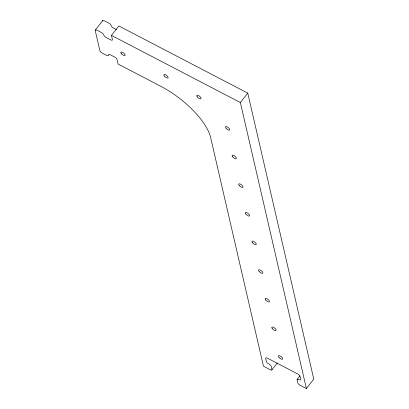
<?xml version="1.0" encoding="UTF-8"?>
<svg xmlns="http://www.w3.org/2000/svg" width="409" height="409" viewBox="0 0 409 409"><rect width="100%" height="100%" fill="white"/><g stroke="black" fill="none" stroke-linecap="round" stroke-linejoin="round"><path stroke-width="0.61" d="M95.353 30L102.736 20.568M111.468 35.399L118.85 25.966L247.752 93.109L313.78 379.117L306.397 388.55L300.216 385.329A2.643 1.022 38.1 0 1 297.737 382.778L297.072 379.915A2.643 1.022 38.1 0 1 298.892 379.603A2.643 1.022 38.1 0 0 300.712 379.291L300.048 376.428A2.643 1.022 38.1 0 0 297.568 373.877L267.491 358.207A2.643 1.022 38.1 0 0 265.676 358.519L266.336 361.382A2.643 1.022 38.1 0 0 268.815 363.933A2.643 1.022 38.1 0 1 271.295 366.484L271.954 369.347A2.643 1.022 38.1 0 1 270.139 369.664L263.432 366.167L210.62 137.434A52.827 20.491 38.1 0 0 161.044 86.417L118.078 64.034L117.046 59.566A2.643 1.022 38.1 0 0 114.566 57.015L110.272 54.775A2.643 1.022 38.1 0 0 108.451 55.087A2.643 1.022 38.1 0 1 106.631 55.399L102.337 53.165A2.643 1.022 38.1 0 1 99.857 50.614L95.231 30.568A2.643 1.022 38.1 0 1 97.051 30.256L101.345 32.49A2.643 1.022 38.1 0 1 103.825 35.041A2.643 1.022 38.1 0 0 106.304 37.592L110.599 39.831A2.643 1.022 38.1 0 0 112.419 39.52L111.468 35.399L240.369 102.541L306.397 388.55M240.369 102.541L247.752 93.109M271.832 369.915L277.271 362.967M297.195 379.347L299.92 375.876M116.371 29.56L113.687 28.16A2.643 1.022 38.1 0 1 111.207 25.609A2.643 1.022 38.1 0 0 108.728 23.062L104.433 20.823A2.643 1.022 38.1 0 0 102.613 21.135M197.225 96.79A2.643 1.022 38.1 0 0 200.947 98.727A2.643 1.022 38.1 0 0 198.59 95.614A2.643 1.022 38.1 0 0 197.225 96.79M265.63 299.925A2.643 1.022 38.1 0 0 269.352 301.862A2.643 1.022 38.1 0 0 266.995 298.749A2.643 1.022 38.1 0 0 265.63 299.925M239.188 185.384A2.643 1.022 38.1 0 0 242.905 187.322A2.643 1.022 38.1 0 0 240.553 184.203A2.643 1.022 38.1 0 0 239.188 185.384M121.289 53.589A2.643 1.022 38.1 0 0 125.011 55.527A2.643 1.022 38.1 0 0 122.654 52.408A2.643 1.022 38.1 0 0 121.289 53.589M232.573 156.749A2.643 1.022 38.1 0 0 236.295 158.687A2.643 1.022 38.1 0 0 233.938 155.568A2.643 1.022 38.1 0 0 232.573 156.749M259.02 271.29A2.643 1.022 38.1 0 0 262.742 273.227A2.643 1.022 38.1 0 0 260.385 270.114A2.643 1.022 38.1 0 0 259.02 271.29M272.241 328.56A2.643 1.022 38.1 0 0 275.963 330.503A2.643 1.022 38.1 0 0 273.606 327.384A2.643 1.022 38.1 0 0 272.241 328.56M245.799 214.019A2.643 1.022 38.1 0 0 249.521 215.957A2.643 1.022 38.1 0 0 247.164 212.838A2.643 1.022 38.1 0 0 245.799 214.019M164.254 75.967A2.643 1.022 38.1 0 0 167.976 77.904A2.643 1.022 38.1 0 0 165.619 74.791A2.643 1.022 38.1 0 0 164.254 75.967M225.962 128.109A2.643 1.022 38.1 0 0 229.684 130.052A2.643 1.022 38.1 0 0 227.327 126.933A2.643 1.022 38.1 0 0 225.962 128.109M252.409 242.655A2.643 1.022 38.1 0 0 256.131 244.592A2.643 1.022 38.1 0 0 253.774 241.474A2.643 1.022 38.1 0 0 252.409 242.655M278.851 357.2A2.643 1.022 38.1 0 0 282.573 359.138A2.643 1.022 38.1 0 0 280.216 356.019A2.643 1.022 38.1 0 0 278.851 357.2"/></g></svg>
